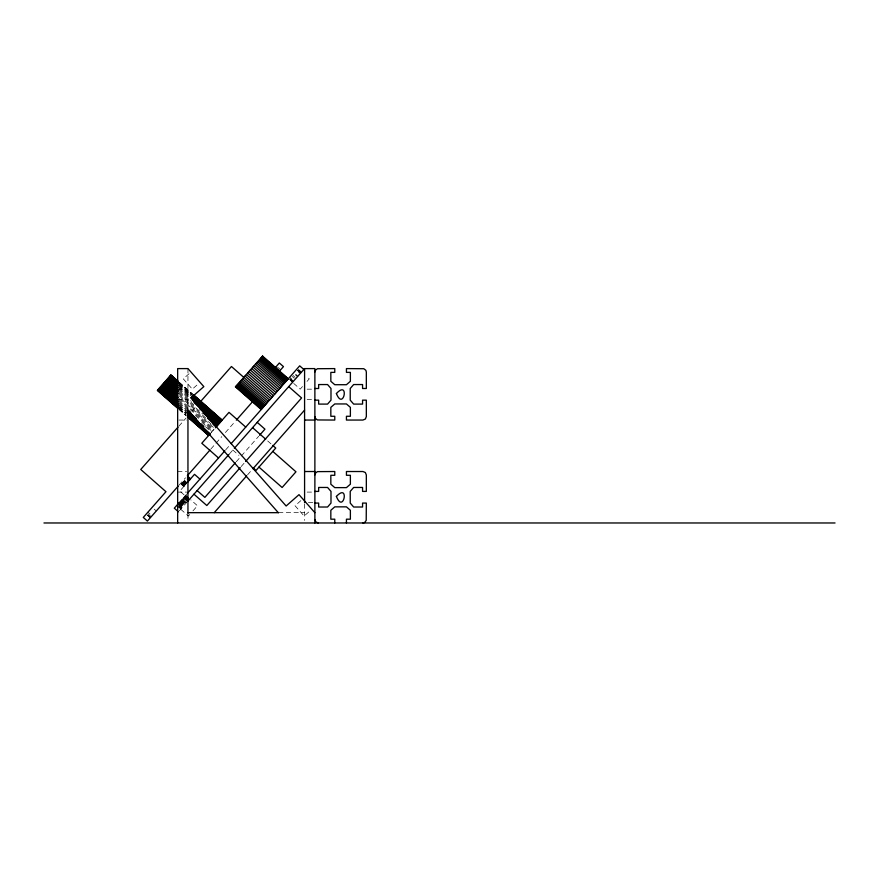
<?xml version="1.0" encoding="UTF-8"?>
<svg xmlns="http://www.w3.org/2000/svg" width="879" height="879" viewBox="0 0 879 879"><rect width="100%" height="100%" fill="white"/><g stroke="black" fill="none" stroke-linecap="round" stroke-linejoin="round"><path stroke-width="0.66" stroke-dasharray="4.39 3.3" d="M178.844 426.227L186.095 417.997M192.446 410.79L195.171 407.691M210.861 432.951L214.729 428.556L178.876 396.978M179.162 485.032L185.513 477.824M210.905 448.993L221.794 436.632M225.42 432.523L235.396 421.195M181.173 484.296L185.568 479.308M178.811 503.063L186.93 493.844M225.727 449.806L230.32 444.598M179.316 510.798L186.963 502.118L182.843 498.492M229.419 453.927L233.451 449.345M189.743 514.534L188.414 516.039L176.569 505.612M192.951 510.897L197.478 505.744L190.721 499.788M236.242 461.75L258.668 436.292M302.475 386.562L300.211 389.133L293.454 383.189M307.013 381.42L309.276 378.838L306.386 376.289M241.121 466.595L244.725 462.497M247.537 474.869L252.042 469.76M189.051 373.74L183.261 378.838L192.325 389.133L199.083 383.189M300.849 500.645L295.058 505.744L304.123 516.039L309.913 510.941M177.657 389.177L187.952 389.177M307.156 389.177L314.88 389.177M177.657 399.473L187.952 399.473M307.156 399.473L313.594 399.473M178.942 420.052L186.667 420.052M177.657 471.518L186.667 471.518M177.657 492.097L186.667 492.097M307.156 492.097L314.88 492.097M177.657 502.381L186.667 502.381M308.441 502.381L313.594 502.381M278.577 512.677L304.584 512.677M298.442 369.345L301.464 372.136M299.299 370.444L301.365 372.256M299.157 370.619L301.211 372.432M297.926 369.927L299.992 371.74M297.706 370.191L300.794 372.905M297.443 370.488L300.53 373.212M298.168 371.729L300.222 373.542M295.849 374.366L297.904 376.179M295.41 374.872L297.465 376.684M293.048 375.465L295.102 377.289M292.202 376.432L294.256 378.256M289.696 377.201L291.751 379.014M277.533 367.136L280.621 369.861M291.454 379.354L293.52 381.167M290.158 378.75L292.224 380.563M289.927 379.003L293.026 381.728M289.587 379.387L292.685 382.112M290.509 380.42L292.575 382.233M267.688 440.95L271.71 444.499M179.173 382.178L192.457 393.946M179.041 382.321L192.358 394.056M178.876 382.508L192.193 394.242M178.657 382.761L191.974 394.495M179.393 383.991L191.688 394.825M179.052 384.376L191.347 395.209M178.657 384.837L190.952 395.66M179.228 386.244L190.501 396.176M178.734 386.804L190.007 396.737M179.217 388.32L190.49 398.242M178.646 388.968L189.919 398.89M179.074 390.551L191.369 401.384M179.47 392.166L193.809 404.801M178.822 392.902L202.379 413.657M179.184 394.561L205.818 418.019M179.536 396.22L211.301 424.194M179.239 398.626L214.069 429.315M178.591 399.363L213.421 430.051M178.986 400.978L188.205 409.098M195.38 415.415L212.795 430.765M179.404 402.56L186.579 408.878M201.95 422.414L212.191 431.446M232.847 450.037L238.89 455.355M178.833 403.219L187.029 410.438M205.466 426.678L211.619 432.094M179.327 404.725L186.491 411.042M178.833 405.285L187.029 412.504M179.404 406.702L186.579 413.02M179.008 407.153L186.183 413.471M178.668 407.537L185.832 413.855M179.404 408.768L185.546 414.185M179.173 409.021L185.326 414.438M179.019 409.207L186.183 415.525M178.92 409.317L186.084 415.635M184.579 480.428L187.15 482.703M184.249 480.813L186.82 483.076L179.788 491.064L185.194 495.833M183.92 481.187L186.491 483.45M183.59 481.549L186.161 483.824M183.282 481.912L185.854 484.175M182.975 482.252L185.546 484.516M182.689 482.582L185.26 484.845M182.425 482.879L184.997 485.153M182.173 483.164L184.744 485.428M181.953 483.417L184.524 485.68M181.755 483.648L184.326 485.911M181.579 483.835L184.15 486.109M181.437 483.999L184.008 486.263M181.327 484.131L183.898 486.395M181.239 484.219L183.755 486.559M185.623 495.338L188.71 498.063M185.557 495.415L188.644 498.129M185.447 495.536L188.535 498.261M185.293 495.701L188.392 498.426M185.106 495.921L189.227 499.547M184.876 496.185L188.996 499.81M184.612 496.481L188.732 500.107M184.315 496.822L188.436 500.448M183.986 497.195L188.106 500.821M183.623 497.602L187.743 501.228M183.25 498.03L187.359 501.667M182.425 498.964L186.546 502.59M181.997 499.459L186.106 503.085M181.546 499.953L185.667 503.59M181.107 500.459L185.227 504.085M180.667 500.964L184.777 504.59M180.228 501.469L184.337 505.095M179.788 501.953L183.909 505.579M179.371 502.436L183.491 506.062M178.964 502.887L183.085 506.513M178.591 503.326L182.711 506.952M178.228 503.722L182.349 507.359M177.899 504.106L182.019 507.732M178.635 505.348L181.722 508.073M179.393 506.557L181.459 508.37M179.162 506.82L181.228 508.633M178.975 507.029L181.041 508.842M176.767 505.392L180.887 509.018M154.221 509.194L156.275 511.007M147.925 512.182L149.979 513.995M148.155 513.995L151.243 516.72M148.584 515.577L150.65 517.39M148.441 515.742L150.507 517.555M147.298 514.962L150.397 517.687M147.178 515.105L150.265 517.83M304.584 504.008L304.584 520.401M187.952 368.598L187.952 409.218M187.952 513.962L187.952 520.401"/><path stroke-width="1.32" d="M314.88 372.026L315.341 370.312L317.418 368.719L334.778 368.598L334.778 372.377L330.834 372.377L330.834 381.288L334.778 384.716L346.436 384.716L350.38 381.288L350.38 372.377L346.436 372.377L346.436 368.598L363.796 368.719L365.873 370.312L366.334 372.026L366.334 388.496L362.566 388.496L362.566 384.552L353.644 384.552L350.227 388.496L350.227 400.154L353.644 404.098L362.566 404.098L362.566 400.154L366.334 400.154L366.334 416.624L365.334 419.052L362.906 420.052L346.436 420.052L346.436 416.283L350.38 416.283L350.38 407.362L346.436 403.944L334.778 403.944L330.834 407.362L330.834 416.283L334.778 416.283L334.778 420.052L317.418 419.942L315.341 418.338L314.88 416.624M314.88 474.946L315.341 473.232L317.418 471.627L334.778 471.518L334.778 475.286L330.834 475.286L330.834 484.208L334.778 487.625L346.436 487.625L350.38 484.208L350.38 475.286L346.436 475.286L346.436 471.518L362.906 471.518L365.334 472.517L366.334 474.946L366.334 491.405L362.566 491.405L362.566 487.46L353.644 487.46L350.227 491.405L350.227 503.074L353.644 507.018L362.566 507.018L362.566 503.074L366.334 503.074L366.213 520.423L364.62 522.511L362.906 522.972M177.932 427.26L140.739 469.474L165.966 491.702L143.288 517.434L147.408 521.071L178.25 486.054M199.698 402.549L231.452 366.51L243.56 377.179M235.418 386.925L262.623 356.028M209.96 433.984L201.796 443.247L218.519 457.992M215.399 427.809L229.001 412.361L245.735 427.095M274.819 368.136L279.346 362.994L283.467 366.62L278.94 371.773M187.326 475.759L209.993 450.026M236.308 420.162L252.625 401.626M187.985 476.572L190.293 479.132M187.59 482.208L194.523 474.33L199.929 479.099M177.91 504.085L174.306 508.183L178.426 511.809M187.787 492.877L224.87 450.784M231.144 443.664L299.706 365.84L303.826 369.466M187.612 501.382L228.947 454.465M234.352 448.323L304.584 368.598L314.88 368.598L314.88 522.972M235.352 462.761L204.851 497.382L197.127 490.57M259.569 435.27L264.942 429.161L257.228 422.359M240.209 467.617L206.818 505.524L193.951 494.185M245.626 461.475L301.585 397.956L288.719 386.617M214.234 512.677L246.636 475.891M252.943 468.738L304.584 410.119M314.88 388.496L318.648 388.496L318.648 384.552L327.57 384.552L330.987 388.496L330.987 400.154L327.57 404.098L318.648 404.098L318.648 400.154L314.88 400.154M304.584 420.052L314.88 420.052M304.584 471.518L314.88 471.518M314.88 491.405L318.648 491.405L318.648 487.46L327.57 487.46L330.987 491.405L330.987 503.074L327.57 507.018L318.648 507.018L318.648 503.074L314.88 503.074M187.952 512.677L278.577 512.677M43.95 522.972L835.05 522.972M318.308 522.972L315.88 521.961L314.88 519.544M262.557 356.105L288.301 378.783M262.36 356.325L288.103 379.003M262.041 356.698L287.785 379.376M261.59 357.204L287.334 379.882M261.019 357.852L286.763 380.53M260.338 358.632L286.071 381.31M259.536 359.533L285.279 382.211M258.646 360.555L284.378 383.233M257.657 361.676L283.39 384.354M256.58 362.895L282.324 385.573M255.437 364.192L281.17 386.87M254.229 365.565L279.972 388.243M252.965 366.993L278.709 389.672M251.68 368.466L277.412 391.144M250.35 369.96L276.094 392.638M249.021 371.476L274.764 394.155M247.691 372.993L273.424 395.66M246.362 374.487L272.105 397.165M245.065 375.959L270.809 398.637M243.813 377.388L269.556 400.066M242.604 378.761L268.348 401.428M241.461 380.058L267.205 402.736M240.385 381.277L266.128 403.944M239.396 382.398L265.139 405.076M238.506 383.409L264.238 406.087M237.704 384.321L263.447 406.988M237.022 385.101L262.766 407.768M236.451 385.749L262.195 408.416M236.001 386.255L261.744 408.933M235.671 386.628L261.415 409.295M235.484 386.848L261.217 409.526M252.57 427.644L265.667 439.17M272.721 445.389L275.742 448.048L256.009 470.441L252.987 467.782M272.798 451.399L295.959 471.803L282.126 487.504L258.964 467.101M178.118 381.31L170.976 374.959L157.374 390.397L177.888 408.416M193.512 394.814L222.167 420.118M170.845 375.102L178.019 381.42M193.38 394.957L222.068 420.228M170.68 375.289L177.855 381.607M193.226 395.143L221.904 420.415M170.46 375.542L177.635 381.86M192.995 395.396L221.684 420.667M170.174 375.871L178.371 383.09M192.71 395.726L221.398 420.997M169.834 376.256L178.03 383.475M192.369 396.11L221.058 421.382M169.427 376.706L177.624 383.925M191.974 396.561L220.651 421.832M168.988 377.223L178.206 385.343M191.523 397.077L220.211 422.349M168.493 377.783L177.712 385.903M191.029 397.638L219.717 422.909M167.955 378.388L178.195 387.408M192.545 400.044L219.179 423.513M167.384 379.036L177.624 388.068M194.017 402.505L218.607 424.161M166.779 379.728L178.041 389.65M199.555 408.603L218.003 424.854M166.153 380.442L178.437 391.265M203.027 412.932L217.377 425.568M165.505 381.167L177.8 392.001M207.51 418.173L216.728 426.293M164.845 381.925L178.162 393.649M212.993 424.337L216.069 427.051M164.175 382.684L177.492 394.407M163.505 383.431L177.855 396.066M162.846 384.189L178.217 397.726M162.197 384.925L177.569 398.462M161.571 385.628L177.965 400.077M160.967 386.32L178.382 401.659M187.601 409.779L190.677 412.493M160.396 386.969L177.811 402.307M188.051 411.339L196.248 418.558M159.857 387.573L178.294 403.824M187.524 411.943L197.764 420.975M200.841 423.678L203.906 426.381M159.363 388.133L177.8 404.384M188.051 413.405L203.412 426.952M158.912 388.65L178.382 405.79M187.601 413.921L210.136 433.776M158.517 389.1L177.987 406.252M187.205 414.372L209.74 434.226M158.176 389.485L177.635 406.636M187.886 415.657L209.4 434.611M157.89 389.815L178.382 407.867M187.601 415.987L209.114 434.94M157.66 390.067L178.151 408.12M187.37 416.239L208.883 435.193M157.506 390.254L177.987 408.306M188.238 417.327L208.73 435.38M188.139 417.437L208.598 435.523M187.919 476.649L190.534 478.857M187.831 476.737L190.413 479M187.579 477.022L190.15 479.297M187.403 477.22L189.985 479.494M188.062 478.198L189.787 479.714M187.842 478.462L189.556 479.967M187.601 478.736L189.315 480.253M187.326 479.044L189.04 480.549M314.88 512.677L299.003 494.657L286.136 505.996L190.952 397.956L203.829 386.617L187.952 368.598L177.657 368.598L177.657 522.972M278.302 512.677L187.952 410.119L187.952 513.49M346.436 522.972L346.436 519.192L350.38 519.192L350.38 510.281L346.436 506.853L334.778 506.853L330.834 510.281L330.834 519.192L334.778 519.192L334.778 522.972M304.584 368.598L304.584 502.656M336.393 393.528C343.579 411.68 349.765 379.288 336.393 393.528M336.393 496.437C343.579 514.6 349.765 482.197 336.393 496.437"/></g></svg>
